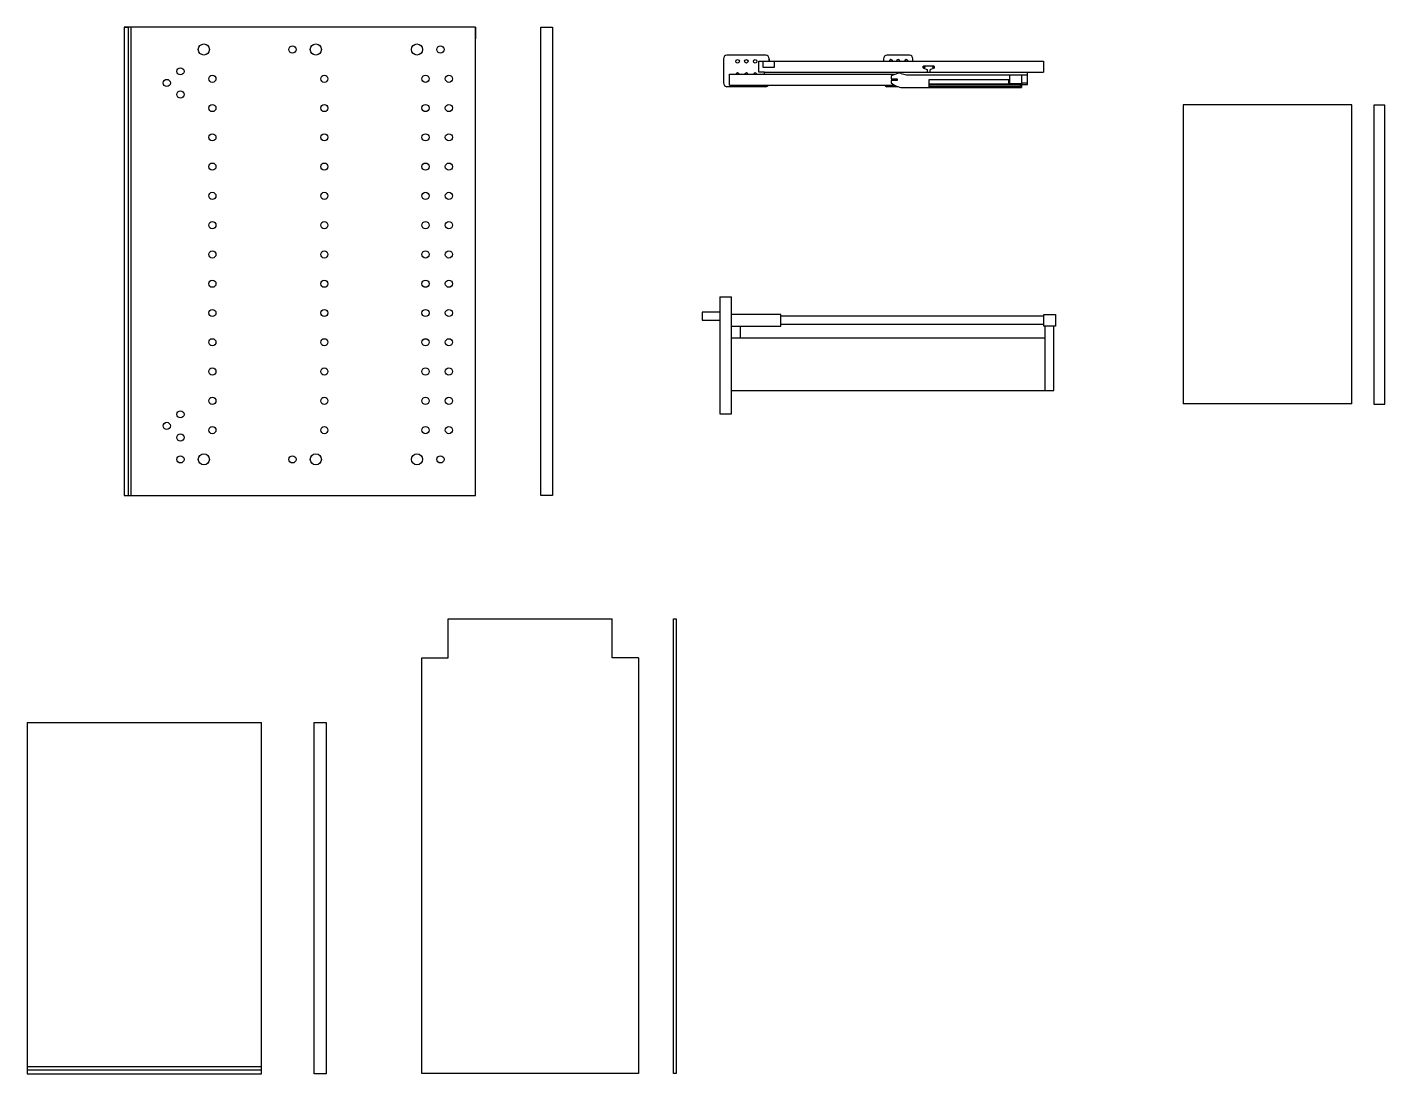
# Model space of a CAD drawing. Header units: millimetres. Extents: x 2635 to 3387, y 827 to 1078.
# Drawn here: x 3154.9 to 3386.7, y 899.4 to 1078.1 of the extents above; entities that cross this region are included whole.
import ezdxf

# ---------------------------------------------------------------- set-up
doc = ezdxf.new("R2010")
doc.units = ezdxf.units.MM
for name, color, linetype in [('ARREDI SEZIONATI', 2, 'Continuous'), ('prospetti', 2, 'Continuous'), ('viti', 5, 'Continuous')]:
    doc.layers.add(name, color=color, linetype=linetype)

msp = doc.modelspace()

# ---------------------------------------------------------------- linework, layer by layer
at = {"layer": 'ARREDI SEZIONATI'}
for p, q in [((3352.24, 1064.87), (3352.24, 1013.81)), ((3381.07, 1064.87), (3352.24, 1064.87)), ((3381.07, 1013.81), (3381.07, 1064.87)), ((3381.07, 1013.81), (3352.24, 1013.81))]:
    msp.add_line(p, q, dxfattribs=at)
at = {"layer": 'prospetti'}
for p, q in [((3231.44, 1078.13), (3171.44, 1078.13)), ((3171.44, 1078.13), (3171.44, 998.13)), ((3171.44, 1078.13), (3172.14, 1078.13)), ((3172.14, 1078.13), (3172.14, 998.13)), ((3172.64, 998.13), (3172.64, 1078.13)), ((3231.44, 998.13), (3231.44, 1078.13)), ((3231.44, 1078.13), (3231.44, 1076.13)), ((3242.57, 1078.13), (3243.07, 1078.13)), ((3384.8, 1064.8), (3384.8, 1013.74)), ((3386.7, 1064.8), (3384.8, 1064.8)), ((3386.7, 1013.74), (3386.7, 1064.8)), ((3231.44, 1061.13), (3231.44, 1061.83)), ((3273.16, 1032.07), (3273.16, 1012.07)), ((3273.16, 1032.07), (3275.16, 1032.07)), ((3273.16, 1032.07), (3275.16, 1032.07)), ((3275.16, 1012.07), (3275.16, 1032.07)), ((3273.16, 1029.44), (3270.14, 1029.44)), ((3270.14, 1029.44), (3270.14, 1028.09)), ((3270.14, 1028.09), (3273.16, 1028.09)), ((3283.55, 1029.07), (3275.16, 1029.07)), ((3275.16, 1027.07), (3283.55, 1027.07)), ((3276.66, 1025.07), (3276.66, 1027.07)), ((3283.55, 1027.07), (3283.55, 1029.07)), ((3283.55, 1028.82), (3328.46, 1028.82)), ((3328.46, 1027.32), (3283.55, 1027.32)), ((3328.46, 1029.07), (3330.46, 1029.07)), ((3328.46, 1027.07), (3328.46, 1029.07)), ((3330.46, 1027.07), (3328.46, 1027.07)), ((3328.66, 1027.07), (3328.66, 1016.07)), ((3330.16, 1016.07), (3330.16, 1027.07)), ((3330.46, 1029.07), (3330.46, 1027.07)), ((3330.46, 1029.07), (3330.46, 1027.07)), ((3275.16, 1012.37), (3275.16, 1026.77)), ((3275.16, 1025.07), (3328.66, 1025.07)), ((3275.16, 1016.07), (3330.16, 1016.07)), ((3384.8, 1013.74), (3386.7, 1013.74)), ((3273.16, 1012.07), (3275.16, 1012.07)), ((3171.44, 998.13), (3231.44, 998.13)), ((3172.14, 998.13), (3172.64, 998.13)), ((3226.77, 970.42), (3226.77, 977.06)), ((3226.77, 977.06), (3254.77, 977.06)), ((3254.77, 970.42), (3254.77, 977.06)), ((3222.27, 899.42), (3222.27, 970.42)), ((3222.27, 970.42), (3226.77, 970.42)), ((3259.27, 970.42), (3254.77, 970.42)), ((3259.27, 970.42), (3259.27, 899.42)), ((3154.89, 959.36), (3154.89, 899.36)), ((3154.89, 959.36), (3194.89, 959.36)), ((3194.89, 899.36), (3194.89, 959.36)), ((3194.89, 900.56), (3154.89, 900.56)), ((3154.89, 900.06), (3194.89, 900.06)), ((3194.89, 900.06), (3194.89, 900.56)), ((3259.27, 899.42), (3222.27, 899.42)), ((3154.89, 899.36), (3194.89, 899.36))]:
    msp.add_line(p, q, dxfattribs=at)
for points in [[(3242.57, 1078.13), (3244.57, 1078.13), (3244.57, 998.13), (3242.57, 998.13)], [(3265.25, 977.06), (3265.7, 977.06), (3265.7, 899.42), (3265.25, 899.42)], [(3203.92, 959.36), (3205.92, 959.36), (3205.92, 899.36), (3203.92, 899.36)]]:
    msp.add_lwpolyline(points, close=True, dxfattribs=at)
for centre, radius in [((3185.06, 1074.31), 0.955), ((3200.18, 1074.31), 0.614), ((3204.18, 1074.31), 0.955), ((3221.45, 1074.31), 0.955), ((3225.45, 1074.31), 0.614), ((3181.06, 1070.58), 0.614), ((3178.73, 1068.6), 0.614), ((3186.52, 1069.31), 0.614), ((3205.63, 1069.31), 0.614), ((3222.9, 1069.31), 0.614), ((3226.9, 1069.31), 0.614), ((3181.06, 1066.62), 0.614), ((3186.52, 1064.31), 0.614), ((3205.63, 1064.31), 0.614), ((3222.9, 1064.31), 0.614), ((3226.9, 1064.31), 0.614), ((3186.52, 1059.31), 0.614), ((3205.63, 1059.31), 0.614), ((3222.9, 1059.31), 0.614), ((3226.9, 1059.31), 0.614), ((3186.52, 1054.31), 0.614), ((3205.63, 1054.31), 0.614), ((3222.9, 1054.31), 0.614), ((3226.9, 1054.31), 0.614), ((3186.52, 1049.31), 0.614), ((3205.63, 1049.31), 0.614), ((3222.9, 1049.31), 0.614), ((3226.9, 1049.31), 0.614), ((3186.52, 1044.31), 0.614), ((3205.63, 1044.31), 0.614), ((3222.9, 1044.31), 0.614), ((3226.9, 1044.31), 0.614), ((3186.52, 1039.31), 0.614), ((3205.63, 1039.31), 0.614), ((3222.9, 1039.31), 0.614), ((3226.9, 1039.31), 0.614), ((3186.52, 1034.31), 0.614), ((3205.63, 1034.31), 0.614), ((3222.9, 1034.31), 0.614), ((3226.9, 1034.31), 0.614), ((3186.52, 1029.31), 0.614), ((3186.52, 1029.31), 0.614), ((3205.63, 1029.31), 0.614), ((3205.63, 1029.31), 0.614), ((3222.9, 1029.31), 0.614), ((3222.9, 1029.31), 0.614), ((3226.9, 1029.31), 0.614), ((3226.9, 1029.31), 0.614), ((3186.52, 1024.31), 0.614), ((3205.63, 1024.31), 0.614), ((3222.9, 1024.31), 0.614), ((3226.9, 1024.31), 0.614), ((3186.52, 1019.31), 0.614), ((3205.63, 1019.31), 0.614), ((3222.9, 1019.31), 0.614), ((3226.9, 1019.31), 0.614), ((3186.52, 1014.31), 0.614), ((3205.63, 1014.31), 0.614), ((3222.9, 1014.31), 0.614), ((3226.9, 1014.31), 0.614), ((3181.06, 1012), 0.614), ((3178.73, 1010.03), 0.614), ((3181.06, 1008.05), 0.614), ((3186.52, 1009.31), 0.614), ((3205.63, 1009.31), 0.614), ((3222.9, 1009.31), 0.614), ((3226.9, 1009.31), 0.614), ((3181.06, 1004.31), 0.614), ((3185.06, 1004.31), 0.955), ((3200.18, 1004.31), 0.614), ((3204.18, 1004.31), 0.955), ((3221.45, 1004.31), 0.955), ((3225.45, 1004.31), 0.614)]:
    msp.add_circle(centre, radius, dxfattribs=at)
at = {"layer": 'viti'}
for p, q in [((3281.01, 1073.37), (3274.37, 1073.37)), ((3281.01, 1073.37), (3274.37, 1073.37)), ((3305.55, 1073.37), (3301.69, 1073.37)), ((3273.8, 1072.72), (3273.8, 1068.59)), ((3279.8, 1070.46), (3279.8, 1072.31)), ((3279.8, 1072.31), (3328.44, 1072.31)), ((3280.5, 1072.31), (3280.5, 1071.31)), ((3280.5, 1071.31), (3282.5, 1071.31)), ((3281.58, 1072.31), (3281.58, 1072.72)), ((3281.58, 1072.72), (3281.58, 1072.31)), ((3282.5, 1071.31), (3282.5, 1072.31)), ((3301.12, 1072.72), (3301.12, 1072.31)), ((3306.12, 1072.31), (3306.12, 1072.72)), ((3307.82, 1071.27), (3307.82, 1071.35)), ((3307.92, 1071.13), (3308.55, 1070.88)), ((3309.72, 1071.46), (3307.93, 1071.46)), ((3309.73, 1071.13), (3309.1, 1070.88)), ((3309.82, 1071.27), (3309.82, 1071.35)), ((3328.44, 1072.31), (3328.44, 1070.46)), ((3274.8, 1068.23), (3274.8, 1070.08)), ((3274.8, 1070.08), (3303.11, 1070.08)), ((3280.8, 1070.46), (3279.8, 1070.46)), ((3280.8, 1070.06), (3280.8, 1070.46)), ((3280.8, 1070.46), (3328.44, 1070.46)), ((3303.47, 1070.23), (3302.43, 1069.8)), ((3302.43, 1069.8), (3302.43, 1069.31)), ((3302.43, 1069.31), (3303.43, 1069.31)), ((3303.43, 1069), (3302.43, 1069)), ((3302.43, 1069), (3302.43, 1068.6)), ((3303.43, 1069.31), (3303.43, 1069)), ((3304.13, 1070.23), (3305.04, 1070)), ((3305.04, 1070), (3325.67, 1070)), ((3308.62, 1070.46), (3308.62, 1070.78)), ((3308.82, 1069.15), (3308.82, 1068.43)), ((3322.5, 1069.15), (3308.82, 1069.15)), ((3309.02, 1070.78), (3309.02, 1070.46)), ((3322.5, 1068.43), (3322.5, 1069.15)), ((3322.67, 1068.43), (3322.67, 1070)), ((3324.67, 1070), (3324.67, 1068.16)), ((3325.67, 1068.36), (3325.67, 1070.46)), ((3281.01, 1067.95), (3274.37, 1067.95)), ((3274.8, 1068.23), (3302.96, 1068.23)), ((3303.61, 1067.95), (3301.69, 1067.95)), ((3304.31, 1067.81), (3324.67, 1067.81)), ((3308.82, 1068.43), (3308.82, 1067.81)), ((3308.82, 1068.43), (3322.5, 1068.43)), ((3324.5, 1068.26), (3308.82, 1068.26)), ((3324.5, 1067.98), (3308.82, 1067.98)), ((3324.67, 1068.43), (3322.67, 1068.43)), ((3322.67, 1068.43), (3324.67, 1068.43)), ((3324.5, 1068.16), (3324.5, 1068.26)), ((3324.67, 1068.16), (3324.5, 1068.16)), ((3324.5, 1068.08), (3324.5, 1067.98)), ((3324.67, 1068.08), (3324.5, 1068.08)), ((3325.67, 1068.56), (3324.67, 1068.56)), ((3324.67, 1068.36), (3325.67, 1068.36)), ((3324.67, 1068.08), (3324.67, 1067.81))]:
    msp.add_line(p, q, dxfattribs=at)
for centre, radius in [((3276.19, 1072.29), 0.308), ((3277.69, 1072.29), 0.308), ((3279.19, 1072.29), 0.308), ((3308.09, 1071.31), 0.0864), ((3309.56, 1071.31), 0.0864)]:
    msp.add_circle(centre, radius, dxfattribs=at)
for centre, radius, start, end in [((3274.49, 1072.69), 0.69, 99.8541, 177.0588), ((3280.89, 1072.69), 0.69, 2.9412, 80.1459), ((3301.81, 1072.69), 0.69, 99.8541, 177.0588), ((3305.43, 1072.69), 0.69, 2.9412, 80.1459), ((3302.36, 1072.27), 0.308, 7.6624, 172.3376), ((3303.6, 1072.27), 0.308, 7.6624, 172.3376), ((3304.99, 1072.27), 0.308, 7.6624, 172.3376), ((3307.96, 1071.33), 0.133, 103.0025, 171.0095), ((3307.97, 1071.27), 0.145, 179.5495, 248.9349), ((3309.69, 1071.33), 0.133, 8.9905, 76.9975), ((3309.68, 1071.27), 0.145, 291.0651, 0.4505), ((3276.19, 1069.99), 0.308, 17.0805, 162.9195), ((3277.69, 1069.99), 0.308, 17.0805, 162.9195), ((3279.19, 1069.99), 0.308, 17.0805, 162.9195), ((3303.8, 1068.51), 1.75, 79.1791, 100.7634), ((3308.5, 1070.77), 0.12, 354.9325, 77.4453), ((3309.14, 1070.77), 0.12, 102.5547, 185.0675), ((3274.49, 1068.63), 0.69, 182.9412, 260.1459), ((3280.89, 1068.63), 0.69, 279.8541, 318.4564), ((3301.74, 1068.45), 0.505, 206.1394, 263.7322), ((3304.63, 1071.2), 3.41, 229.8322, 264.7149)]:
    msp.add_arc(centre, radius, start, end, dxfattribs=at)

doc.saveas('drawing.dxf')
